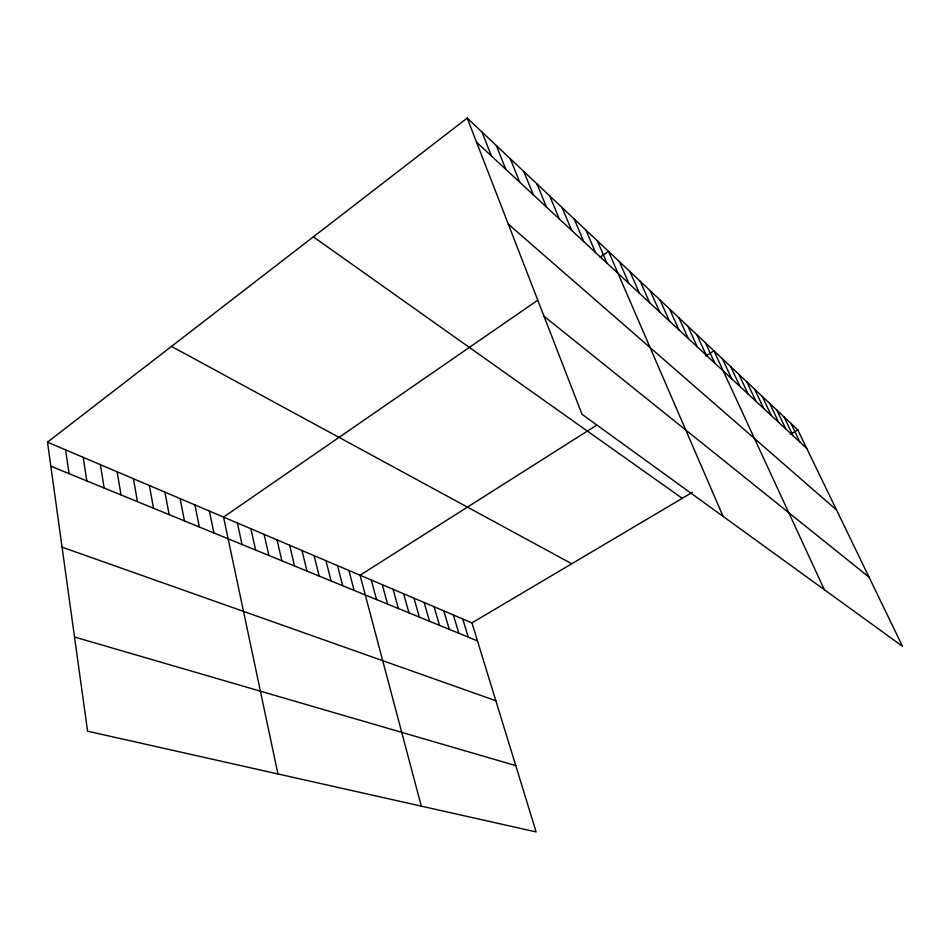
<?xml version="1.0" encoding="UTF-8"?>
<svg xmlns="http://www.w3.org/2000/svg" width="950" height="950" viewBox="0 0 950 950"><rect width="100%" height="100%" fill="white"/><g stroke="black" fill="none" stroke-linecap="round" stroke-linejoin="round"><path stroke-width="1.43" d="M47.5 442.142L471.936 622.867L536.133 831.927L87.578 731.203L47.5 442.142L467.198 118.073L797.798 429.899L902.5 646.285L581.994 414.259L467.198 118.073M537.261 300.544L223.547 517.097L277.934 773.953M600.044 257.201L608.511 251.358L723.128 516.432M596.754 425.113L360.05 575.225L421.289 806.134M705.731 356.001L713.937 350.799L824.351 589.701M471.936 622.867L692.419 492.302M790.341 434.316L797.798 429.899M74.516 637.011L515.767 765.593M62.059 547.153L495.853 700.732M50.837 466.189L477.482 640.906M171.487 346.406L571.758 563.754M313.369 236.859L682.254 498.322M543.994 316.219L869.048 577.149M508.286 224.081L836.546 509.984M476.556 142.203L806.74 448.4M790.982 423.474L799.971 442.106M784.023 416.907L793.048 435.694M776.91 410.198L785.971 429.127M769.643 403.346L778.739 422.429M762.221 396.34L771.341 415.566M754.621 389.179L763.788 408.559M746.854 381.853L756.046 401.387M738.91 374.359L748.137 394.048M730.776 366.688L740.038 386.543M722.451 358.839L731.749 378.848M705.47 342.819L714.816 363.149M696.801 334.637L706.182 355.146M687.931 326.277L697.336 346.94M678.846 317.704L688.275 338.532M669.536 308.928L678.977 329.923M659.989 299.927L669.465 321.088M650.216 290.7L659.704 312.039M640.181 281.236L649.681 302.753M629.898 271.534L639.409 293.229M619.341 261.582L628.864 283.444M597.384 240.873L606.919 263.091M585.96 230.09L595.496 252.498M574.216 219.011L583.751 241.609M562.139 207.634L571.674 230.411M549.729 195.926L559.253 218.892M536.964 183.884L546.476 207.041M523.83 171.487L533.306 194.833M510.293 158.733L519.757 182.269M496.363 145.588L505.792 169.326M482.006 132.038L491.399 155.966M462.733 618.949L468.255 637.129M453.352 614.959L458.862 633.282M443.793 610.886L449.279 629.351M434.043 606.729L439.506 625.349M424.104 602.502L429.531 621.276M413.963 598.179L419.366 617.108M403.608 593.774L408.987 612.857M393.051 589.273L398.394 608.523M382.28 584.689L387.588 604.093M371.272 580.011L376.556 599.581M348.911 570.487L354.113 590.389M337.559 565.642L342.701 585.711M325.957 560.714L331.063 580.949M314.106 555.667L319.164 576.068M302.005 550.513L307.004 571.092M289.643 545.241L294.583 566.01M277.008 539.861L281.889 560.809M264.088 534.363L268.897 555.489M250.871 528.734L255.621 550.05M237.369 522.987L242.036 544.492M209.404 511.076L213.916 532.974M194.928 504.913L199.357 527.013M180.108 498.608L184.442 520.909M164.932 492.147L169.159 514.651M149.387 485.521L153.508 508.238M133.451 478.741L137.465 501.671M117.123 471.782L121.018 494.938M100.379 464.657L104.144 488.027M83.208 457.342L86.83 480.938M65.586 449.837L69.077 473.658"/></g></svg>
